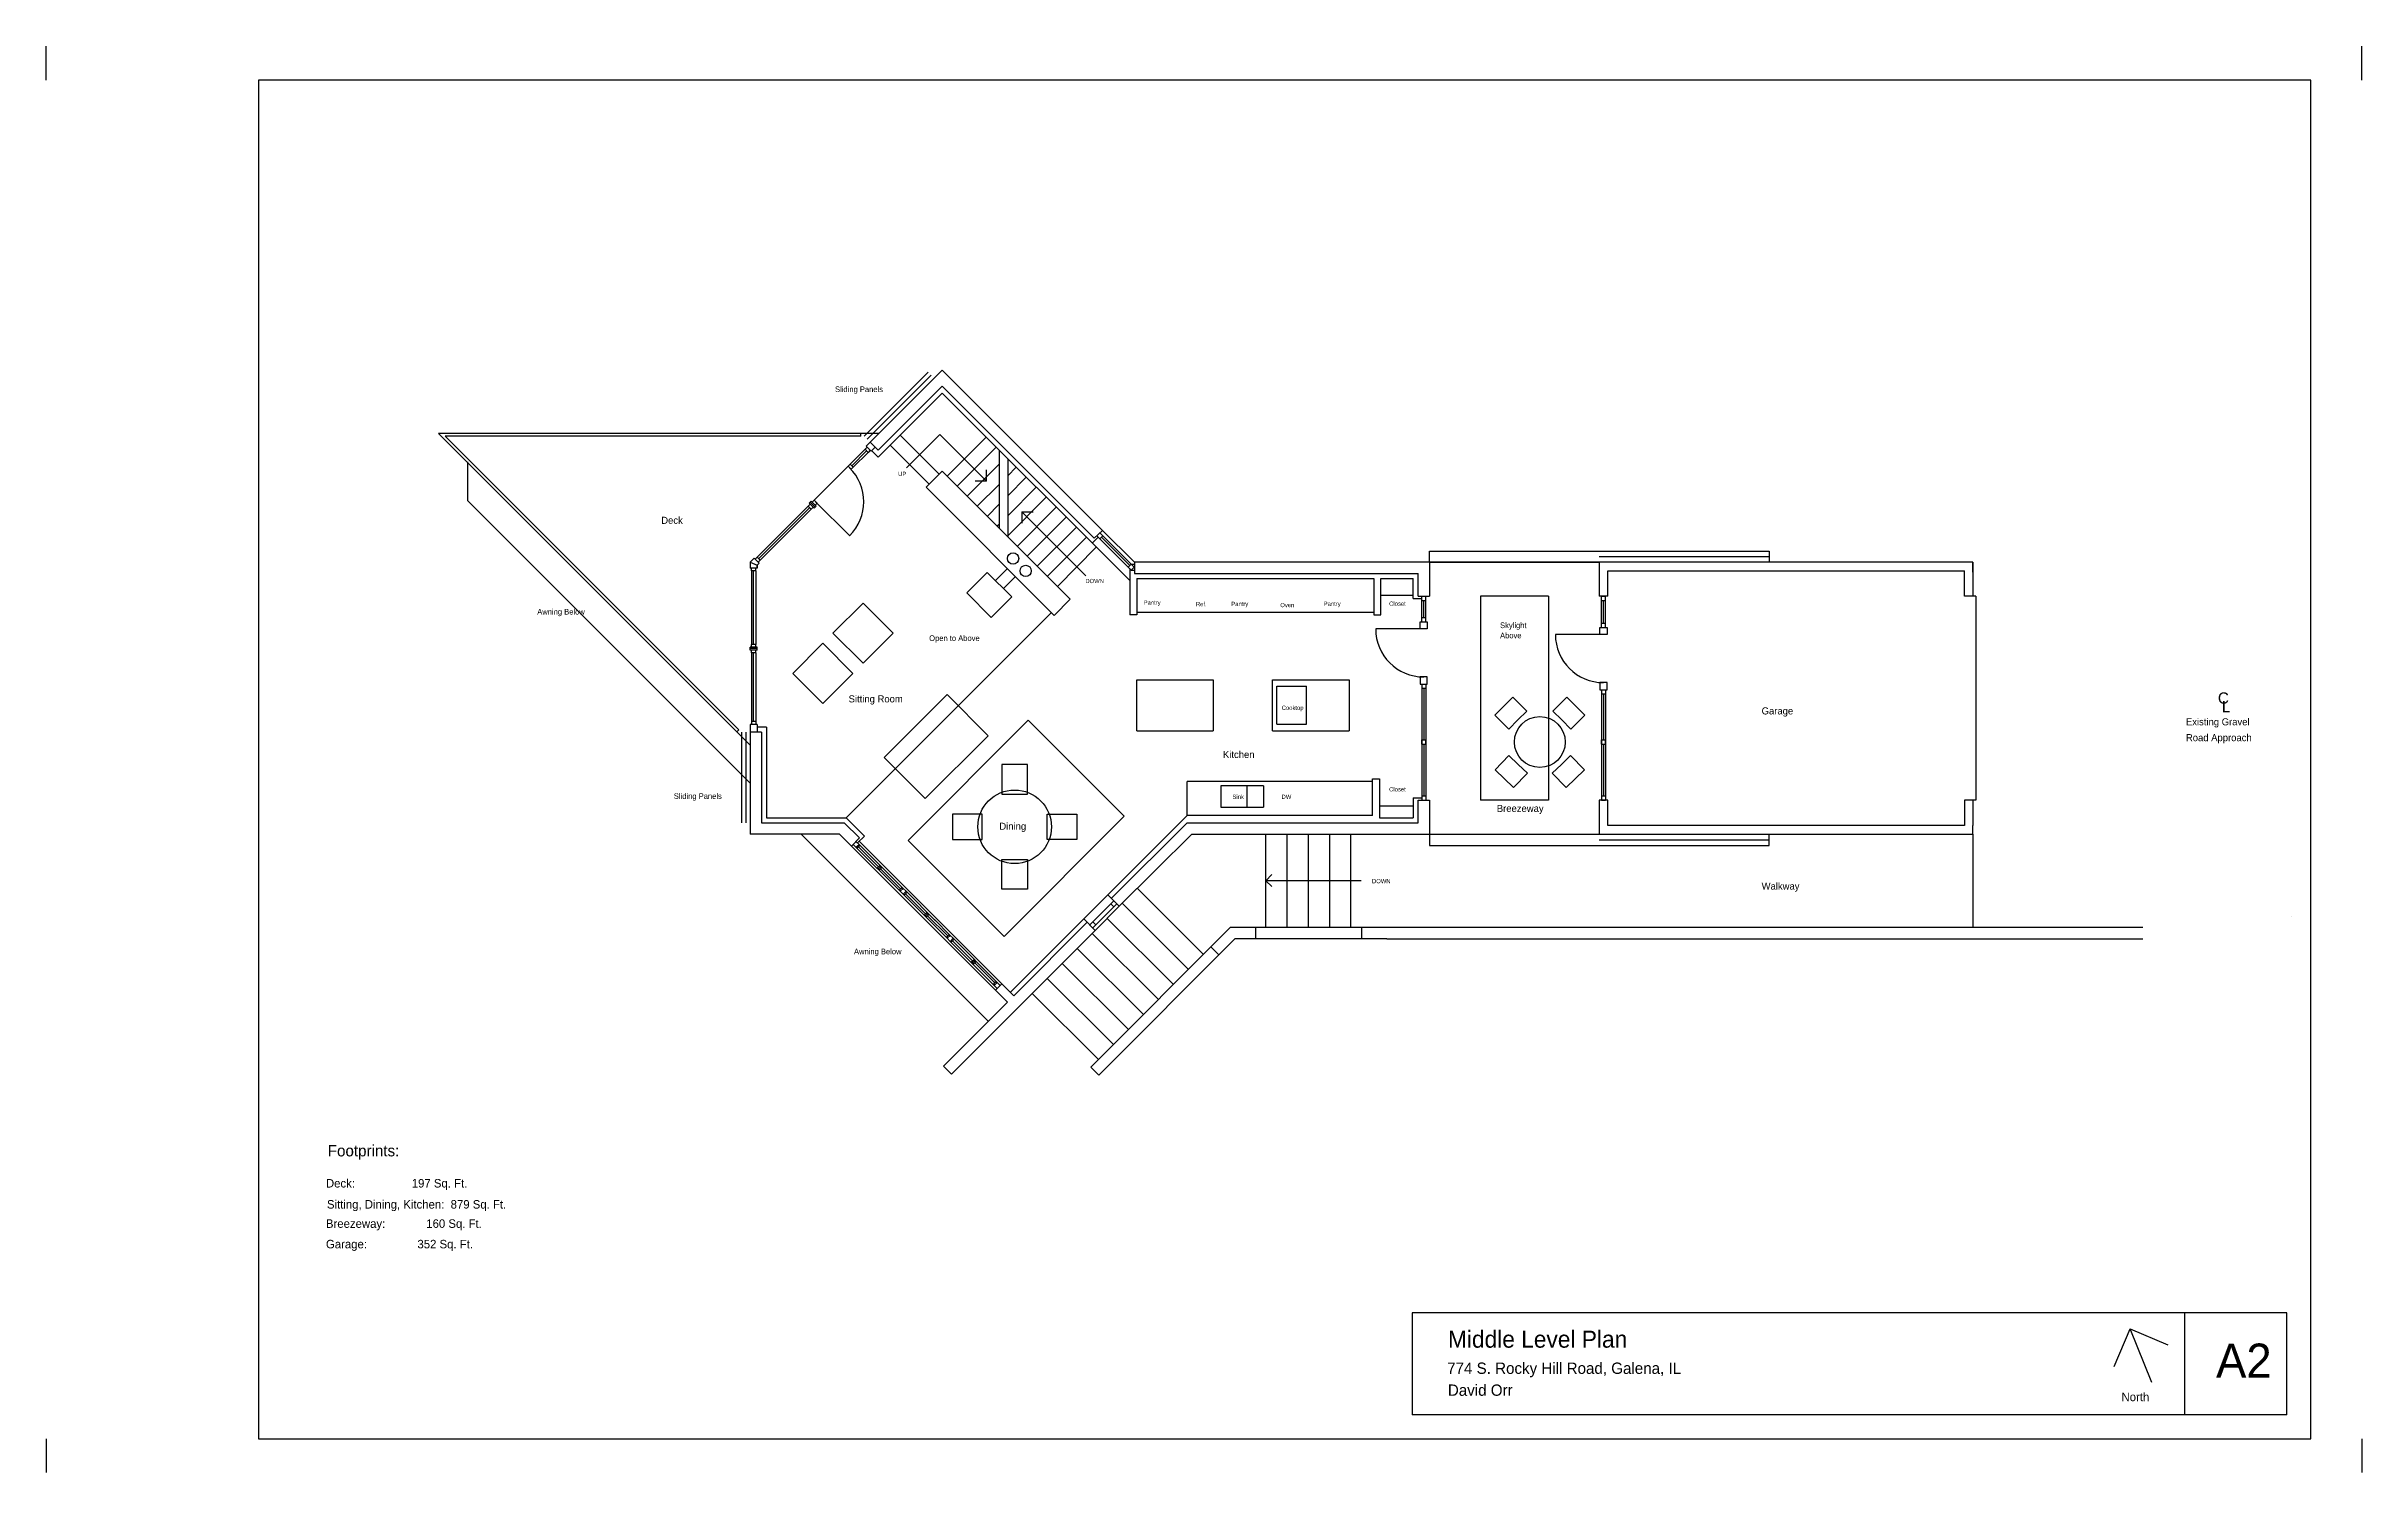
# Model space of a CAD drawing. Header units: inches. Extents: x -9330 to -4037, y -1744 to 4421.
# Drawn here: x -5673 to -4037, y -465 to 543 of the extents above; entities that cross this region are included whole.
import ezdxf

# ---------------------------------------------------------------- set-up
doc = ezdxf.new("R2010")
doc.units = ezdxf.units.IN
doc.header["$LTSCALE"] = 64
doc.header["$MEASUREMENT"] = 0
doc.linetypes.add('ACAD_ISO02W100', pattern=[15, 12, -3])
doc.layers.get('0').update_dxf_attribs({"color": 253})
for name, color, linetype in [('A-doors', 254, 'Continuous'), ('A-Elev-North', 7, 'Continuous'), ('A-Elev-South', 7, 'Continuous'), ('A-furniture', 33, 'Continuous'), ('A-glazing', 252, 'Continuous'), ('A-millwork', 252, 'Continuous'), ('A-soffit', 251, 'ACAD_ISO02W100'), ('A-stairs', 252, 'Continuous'), ('A-text', 254, 'Continuous'), ('A-walls', 7, 'Continuous'), ('border', 7, 'Continuous'), ('construction', 172, 'Continuous')]:
    doc.layers.add(name, color=color, linetype=linetype)

msp = doc.modelspace()

# ---------------------------------------------------------------- linework, layer by layer
for p, q in [((-4575.3, 178), (-4695.3, 178)), ((-4695.3, 178), (-4575.3, 178)), ((-4695.3, -14), (-4575.3, -14)), ((-4089.6, -352.4), (-4707.4, -352.4)), ((-4707.4, -352.4), (-4707.4, -424.4)), ((-4161.6, -424.4), (-4161.6, -352.4)), ((-4089.6, -424.4), (-4089.6, -352.4)), ((-4089.6, -424.4), (-4707.4, -424.4))]:
    msp.add_line(p, q)
at = {"layer": 'A-doors'}
for p, q in [((-5104.9, 196.8, 0), (-5129, 220.8, 0)), ((-4575.3, 182), (-4455.3, 182)), ((-4569.3, 154), (-4575.3, 154)), ((-4699.3, 131), (-4733.3, 131)), ((-4701.8, 131), (-4701.8, 136)), ((-4700.8, 139), (-4697.8, 139)), ((-4696.8, 131), (-4700.8, 131)), ((-4696.8, 136), (-4696.8, 131)), ((-4574.8, 127), (-4574.8, 132)), ((-4573.8, 135), (-4570.8, 135)), ((-4569.8, 132), (-4569.8, 127)), ((-4572.3, 127), (-4606.3, 127)), ((-4572.3, 127), (-4606.3, 127)), ((-4569.8, 127), (-4573.8, 127)), ((-4696.8, 97), (-4701.8, 97)), ((-4701.8, 97), (-4701.8, 92)), ((-4700.8, 89), (-4697.8, 89)), ((-4696.8, 92), (-4696.8, 97)), ((-4569.8, 93), (-4574.8, 93)), ((-4574.8, 93), (-4574.8, 88)), ((-4573.8, 85), (-4570.8, 85)), ((-4569.8, 88), (-4569.8, 93)), ((-4569.3, 10), (-4575.3, 10)), ((-4575.3, -18), (-4455.3, -18))]:
    msp.add_line(p, q, dxfattribs=at)
for centre, start, end in [((-5129, 220.8, 0), 315, 45), ((-4699.3, 131), 180, 270), ((-4572.3, 127), 180, 270)]:
    msp.add_arc(centre, 34, start, end, dxfattribs=at)
at = {"layer": 'A-Elev-North', "color": 7}
for p, q in [((-5067.2, -56.6, -1448.3), (-5069.3, -54.5, -1448.3)), ((-5065.1, -54.5, -5000.1), (-5067.2, -52.4, -5000.1)), ((-5036.1, -87.7, -4122.9), (-5034, -89.9, -4122.9)), ((-5034, -85.6, -4122.9), (-5031.9, -87.7, -4122.9))]:
    msp.add_line(p, q, dxfattribs=at)
at = {"layer": 'A-Elev-South', "color": 252}
for p, q in [((-4912.3, -63), (-4865.6, -109.7)), ((-4901.7, -52.4), (-4855, -99.1)), ((-4922.9, -73.6), (-4876.2, -120.3)), ((-4944.1, -94.8), (-4897.4, -141.5)), ((-4933.5, -84.2), (-4886.8, -130.9)), ((-4954.8, -105.4), (-4908, -152.1)), ((-4976, -126.6), (-4929.2, -173.4)), ((-4965.4, -116), (-4918.6, -162.8))]:
    msp.add_line(p, q, dxfattribs=at)
at = {"layer": 'A-Elev-South', "color": 253}
for p, q in [((-4836, -80), (-4934.5, -178.7)), ((-4191.3, -80), (-4836, -80)), ((-4832.7, -88), (-4928.8, -184.4)), ((-4725.3, -88), (-4832.7, -88)), ((-4934.5, -178.7), (-4928.8, -184.4))]:
    msp.add_line(p, q, dxfattribs=at)
at = {"layer": 'A-Elev-South', "color": 7}
msp.add_line((-5033, -183.7), (-4931.4, -82.1), dxfattribs=at)
at = {"layer": 'A-furniture', "elevation": 0}
for points in [[(-5095.5, 106.7), (-5074.3, 127.9), (-5095.5, 149.1), (-5116.8, 127.9), (-5095.5, 106.7)], [(-5102.7, 99.5), (-5123.9, 78.3), (-5145.1, 99.5), (-5123.9, 120.8), (-5102.7, 99.5)], [(-5080.5, 40), (-5036, 84.5), (-5007, 55.5), (-5051.5, 11), (-5080.5, 40)]]:
    msp.add_lwpolyline(points, dxfattribs=at)
at = {"layer": 'A-furniture'}
for points in [[(-4632.9, 66.6), (-4639.2, 60.2), (-4649.1, 70.1), (-4636.4, 82.8), (-4626.5, 72.9), (-4632.9, 66.6)], [(-4601.8, 66.6), (-4595.4, 60.2), (-4585.5, 70.1), (-4598.2, 82.8), (-4608.1, 72.9), (-4601.8, 66.6)], [(-4979.4, 14.1), (-4979.4, 35.1), (-4997.4, 35.1), (-4997.4, 14.1), (-4979.4, 14.1)], [(-4632.6, 35.2), (-4639.1, 41.4), (-4648.8, 31.4), (-4635.9, 18.9), (-4626.1, 28.9), (-4632.6, 35.2)], [(-4602, 35.2), (-4595.6, 41.4), (-4585.8, 31.4), (-4598.8, 18.9), (-4608.5, 28.9), (-4602, 35.2)], [(-5011.4, 0.1), (-5032.4, 0.1), (-5032.4, -17.9), (-5011.4, -17.9), (-5011.4, 0.1)], [(-4965.4, 0.1), (-4944.4, 0.1), (-4944.4, -17.9), (-4965.4, -17.9), (-4965.4, 0.1)], [(-4979.4, -31.9), (-4979.4, -52.9), (-4997.4, -52.9), (-4997.4, -31.9), (-4979.4, -31.9)]]:
    msp.add_lwpolyline(points, dxfattribs=at)
msp.add_lwpolyline([(-5063.7, -18.5), (-4995.8, -86.4), (-4910.9, -1.5), (-4978.8, 66.4)], close=True, dxfattribs=at)
for centre, radius in [((-4617.3, 51), 18), ((-4988.4, -8.9), 26)]:
    msp.add_circle(centre, radius, dxfattribs=at)
at = {"layer": 'A-glazing', "color": 7}
for p, q in [((-5104.6, 247.3, 74.5), (-5106, 245.9, 74.5)), ((-5103.9, 243.8, 74.5), (-5106, 245.9, 74.5)), ((-5102.5, 245.2, 74.5), (-5104.6, 247.3, 74.5)), ((-5093, 256.8, 91.8), (-5103.5, 246.3, 199)), ((-5092.6, 259.3, 0.6), (-5094.1, 257.9, 0.6)), ((-5091.9, 255.7, 0), (-5094.1, 257.9, 0)), ((-5090.5, 257.2, 0.6), (-5091.9, 255.7, 0.6)), ((-5102.5, 245.2, 0), (-5103.9, 243.8, 0)), ((-5132.9, 219, 190.6), (-5134.3, 217.6, 190.6)), ((-5132.2, 215.5, 95.3), (-5134.3, 217.6, 95.3)), ((-5130.8, 216.9, 190.6), (-5132.2, 215.5, 190.6)), ((-5130, 221.9, 0), (-5131.5, 220.5, 0)), ((-5127.9, 219.8, 0), (-5130, 221.9, 0)), ((-5127.9, 219.8, 0), (-5129.3, 218.3, 0)), ((-5112.2, -14, 0), (-5103.7, -22.5, 0)), ((-5108.9, -6, 0), (-5098.1, -16.8, 0)), ((-5107.4, -2.5, 0), (-5094.5, -15.4, 0)), ((-5099.4, -20.2, -1101.2), (-5094.5, -15.4, -1101.2)), ((-5103.7, -22.5, 0), (-5098.1, -16.8, 0)), ((-5069.3, -54.5, -5000.1), (-5067.2, -52.4, -5000.1)), ((-5067.2, -56.6, -5000.1), (-5065.1, -54.5, -5000.1)), ((-5034, -89.9, -3551.8), (-5031.9, -87.7, -3551.8)), ((-5002.9, -121, 0), (-5000.7, -118.9, 0)), ((-5002.9, -121, 0), (-5000.7, -123.1, 0)), ((-4993.4, -132.8, 0), (-5002, -124.3, 0)), ((-5001.9, -124.3, 0), (-4997.4, -119.8, 0)), ((-5000.7, -118.9, 0), (-4998.6, -121, -41.4)), ((-4988.9, -128.3, 0), (-4997.5, -119.8, 0))]:
    msp.add_line(p, q, dxfattribs=at)
at = {"layer": 'A-glazing'}
for p, q in [((-5104.6, 247.3, 111.7), (-5094.1, 257.9, 0.6)), ((-5102.5, 245.2, 111.7), (-5091.9, 255.7, 0.6)), ((-4928.2, 198.9), (-4903.9, 174.6)), ((-4928.2, 194.6), (-4926.1, 196.8)), ((-4926.4, 200.6), (-4903.8, 178)), ((-4927.1, 195.7), (-4907.1, 175.7)), ((-4908.2, 174.6), (-4906, 176.7)), ((-4906.1, 172.5), (-4903.8, 174.7)), ((-4906.1, 172.5), (-4903.8, 172.5)), ((-4906, 176.7), (-4903.8, 176.7)), ((-4699.3, 139), (-4699.3, 151)), ((-4572.3, 135), (-4572.3, 151)), ((-4699.3, 89), (-4699.3, 52.5)), ((-4572.3, 85), (-4572.3, 52.5)), ((-4699.3, 49.5), (-4699.3, 13)), ((-4572.3, 49.5), (-4572.3, 13)), ((-5001.9, -124.3, 0), (-5103.7, -22.5, -4478.5)), ((-5069.3, -54.5, -1448.3), (-5100.5, -23.4, -1682.5)), ((-5098.7, -23, -5234.3), (-5084.6, -37.2, -5234.3)), ((-5067.2, -52.4, -1003.3), (-5098.3, -21.3, -1659.5)), ((-4997.5, -119.8, 0), (-5098.2, -19.1, -4431.9)), ((-5083.1, -38.6, -2376.3), (-5069, -52.7, -2376.3)), ((-5036.1, -87.7, -4122.9), (-5067.2, -56.6, -128.5)), ((-5065.4, -56.3, -3680.3), (-5051.3, -70.4, -3680.3)), ((-5044.2, -75.4, -4425.4), (-5065.1, -54.5, -1118.1)), ((-4939.6, -74), (-4922.6, -57)), ((-4935.3, -78.2), (-4918.3, -61.2)), ((-4931.4, -82.1), (-4914.5, -65.1)), ((-4918.3, -65.5), (-4920.5, -63.3)), ((-5049.9, -71.8, -822.3), (-5035.7, -85.9, -822.3)), ((-5034, -85.6, -4122.9), (-5045.1, -74.5, -3628.9)), ((-4931.1, -78.2), (-4933.2, -76.1)), ((-5002.9, -121, 0), (-5034, -89.9, 0)), ((-5032.2, -89.5, -2232), (-5018.1, -103.6, -2232)), ((-5000.7, -118.9, 0), (-5031.9, -87.7, 0)), ((-5016.6, -105, 626), (-5002.5, -119.2, 626))]:
    msp.add_line(p, q, dxfattribs=at)
at = {"layer": 'A-glazing', "color": 253}
for p, q in [((-4930.3, 196.8), (-4906.1, 172.5)), ((-4933.2, -80.3), (-4916.2, -63.3))]:
    msp.add_line(p, q, dxfattribs=at)
at = {"layer": 'A-glazing', "color": 252}
for p, q in [((-4700.8, 139), (-4700.8, 151)), ((-4697.8, 139), (-4697.8, 151)), ((-4573.8, 135), (-4573.8, 151)), ((-4570.8, 135), (-4570.8, 151)), ((-4700.8, 89), (-4700.8, 13)), ((-4697.8, 89), (-4697.8, 13)), ((-4573.8, 85), (-4573.8, 13)), ((-4570.8, 85), (-4570.8, 13))]:
    msp.add_line(p, q, dxfattribs=at)
at = {"layer": 'A-glazing', "color": 254}
for p, q in [((-5100.5, -23.4, -1429), (-5098.3, -21.3, -1429)), ((-5099.4, -23.8, -8256.3), (-5098, -22.4, -8256.3)), ((-5085.3, -37.9, -5234.3), (-5083.8, -36.5, -5234.3)), ((-5084.6, -38.6, -5398.2), (-5083.1, -37.2, -5398.2)), ((-5083.8, -39.3, -5562.1), (-5082.4, -37.9, -5562.1)), ((-5069.7, -53.4, -2376.3), (-5068.3, -52, -2376.3)), ((-5066.2, -57, -6702.3), (-5064.7, -55.6, -6702.3)), ((-5052, -71.1, -3680.3), (-5050.6, -69.7, -3680.3)), ((-5051.3, -71.8, -3844.2), (-5049.9, -70.4, -3844.2)), ((-5050.6, -72.5, -4008.1), (-5049.2, -71.1, -4008.1)), ((-5036.4, -86.7, -822.3), (-5035, -85.2, -822.3)), ((-5036.1, -87.7, -4122.9), (-5034, -85.6, -4122.9)), ((-5034, -89.9, -4122.9), (-5031.9, -87.7, -4122.9)), ((-5032.9, -90.2, -5254), (-5031.5, -88.8, -5254)), ((-5018.8, -104.3, -2232), (-5017.3, -102.9, -2232)), ((-5018.1, -105, -2395.9), (-5016.6, -103.6, -2395.9)), ((-5017.3, -105.7, -2559.9), (-5015.9, -104.3, -2559.9)), ((-5003.2, -119.9, 626), (-5001.8, -118.5, 626))]:
    msp.add_line(p, q, dxfattribs=at)
at = {"layer": 'A-millwork'}
for p, q in [((-4993.4, 173.6), (-5001.9, 165.1)), ((-4987.8, 167.9), (-4996.2, 159.5)), ((-4706.8, 154.5), (-4729.6, 154.5)), ((-4734.6, 142.5), (-4902.1, 142.5)), ((-4902.1, 95), (-4848.1, 95)), ((-4902.1, 59), (-4902.1, 95)), ((-4848.1, 95), (-4848.1, 59)), ((-4806.1, 59), (-4806.1, 95)), ((-4806.1, 95), (-4752.1, 95)), ((-4803.1, 63.7), (-4803.1, 90.4)), ((-4803.1, 90.4), (-4782.1, 90.4)), ((-4782.1, 63.7), (-4782.1, 90.4)), ((-4752.1, 95), (-4752.1, 59)), ((-4902.1, 59), (-4848.1, 59)), ((-4806.1, 59), (-4752.1, 59)), ((-4803.1, 63.7), (-4782.1, 63.7)), ((-4735.6, 23), (-4866.6, 23)), ((-4866.6, -1), (-4866.6, 23)), ((-4812.6, 20), (-4842.6, 20)), ((-4842.6, 20), (-4842.6, 5)), ((-4824.1, 5), (-4824.1, 20)), ((-4812.6, 20), (-4812.6, 5)), ((-4842.6, 5), (-4812.6, 5)), ((-4730.6, 6), (-4706.8, 6))]:
    msp.add_line(p, q, dxfattribs=at)
at = {"layer": 'A-soffit', "color": 253}
for p, q in [((-4695.3, 186), (-4455.3, 186)), ((-4695.3, 178), (-4695.3, 186)), ((-4455.3, 186), (-4455.3, 178)), ((-4309.3, 154), (-4309.3, 10)), ((-4695.3, -14), (-4695.3, -22)), ((-4455.3, -22), (-4455.3, -14)), ((-4695.3, -22), (-4455.3, -22))]:
    msp.add_line(p, q, dxfattribs=at)
at = {"layer": 'A-soffit'}
for p, q in [((-4659.3, 154), (-4659.3, 10)), ((-4611.3, 154), (-4659.3, 154)), ((-4611.3, 154), (-4611.3, 10)), ((-4962.4, 142.6, 0), (-5107.4, -2.5, 0)), ((-4611.3, 10), (-4659.3, 10))]:
    msp.add_line(p, q, dxfattribs=at)
at = {"layer": 'A-stairs'}
for p, q in [((-5069.3, 267.8), (-5041.7, 240.2)), ((-5064.7, 244.8), (-5041.2, 268.3)), ((-5041.2, 268.3), (-5008.3, 235.4)), ((-5008.4, 266.4), (-5036, 238.8)), ((-5008.4, 266.4), (-5036, 238.8)), ((-5076.3, 260.7), (-5048.8, 233.2)), ((-5001.4, 259.3), (-5029, 231.8)), ((-5001.4, 259.3), (-5029, 231.8)), ((-4999.3, 247.3), (-5021.9, 224.7)), ((-4999.3, 247.3), (-5021.9, 224.7)), ((-4999.3, 257.3), (-4999.3, 202.1)), ((-4993.2, 251.2), (-4993.2, 196)), ((-5008.3, 235.4), (-5016.3, 235.4)), ((-4999.3, 233.1), (-5014.8, 217.6)), ((-5008.3, 235.4), (-5008.3, 243.4)), ((-4987.2, 245.2), (-4993.2, 239.2)), ((-4980.2, 238.1), (-4993.2, 225.1)), ((-4973.1, 231.1), (-4993.2, 210.9)), ((-4999.3, 219), (-5007.7, 210.5)), ((-4966, 224), (-4993.2, 196.8)), ((-4959, 216.9), (-4986.5, 189.3)), ((-4938.1, 168.5), (-4983.3, 213.7)), ((-4983.3, 213.7), (-4983.3, 205.7)), ((-4983.3, 213.7), (-4975.3, 213.7)), ((-4999.3, 204.8), (-5000.7, 203.5)), ((-4951.9, 209.8), (-4979.5, 182.3)), ((-4944.8, 202.8), (-4972.4, 175.2)), ((-4937.7, 195.7), (-4965.3, 168.1)), ((-4930.7, 188.6), (-4958.2, 161))]:
    msp.add_line(p, q, dxfattribs=at)
at = {"layer": 'A-text'}
for p, q in [((-4810.8, -47, 0), (-4806.6, -42.7, 0)), ((-4743.5, -47, 0), (-4810.8, -47, 0)), ((-4810.8, -47, 0), (-4806.6, -51.2, 0))]:
    msp.add_line(p, q, dxfattribs=at)
at = {"layer": 'A-walls'}
for p, q in [((-5094.7, 267.1, 3), (-5049.5, 312.4, 3)), ((-5039.6, 313.8), (-5090.5, 262.9)), ((-5039.6, 313.8), (-4926.4, 200.6)), ((-5092.6, 265, 3), (-5047.3, 310.2, 3)), ((-5039.6, 302.5), (-5084.8, 257.2)), ((-5039.6, 297.5), (-5084.8, 252.3)), ((-5039.6, 302.5), (-4932.1, 195)), ((-5039.6, 297.5), (-4907.1, 165.1)), ((-5093.4, 260, 0), (-5090.5, 262.9)), ((-5090.5, 262.9), (-5084.8, 257.2)), ((-5089.8, 256.5), (-5093.4, 260, 0)), ((-5089.8, 256.5, 0), (-5086.9, 259.3)), ((-5089.4, 256.9, 0), (-5084.8, 252.3, 0)), ((-5039.6, 242.4), (-5050.9, 231.1)), ((-4960.4, 140.5), (-5050.9, 231.1)), ((-5039.6, 242.4), (-4949.1, 151.9)), ((-5133.3, 216.5, 190.6), (-5169.3, 180.5, 95.3)), ((-5132.2, 221.2, 95.3), (-5133.6, 219.7, 95.3)), ((-5130.1, 216.2, 95.3), (-5133.6, 219.7, 95.3)), ((-5128.6, 217.6, 0), (-5132.2, 221.2, 0)), ((-5128.6, 217.6, 95.3), (-5130.1, 216.2, 95.3)), ((-4926.4, 200.6), (-4932.1, 195)), ((-5172.4, 180.9), (-5175.3, 178)), ((-5168.9, 177.4, 0), (-5172.4, 180.9)), ((-5170.3, 181.6, 0), (-5171.7, 180.2, 0)), ((-5168.2, 179.5, 0), (-5170.3, 181.6, 0)), ((-4929.3, 195.7), (-4933.5, 191.5)), ((-5175.3, 178), (-5175.3, 173.9)), ((-5170.3, 173.9, 0), (-5175.3, 173.9)), ((-5170.3, 173.9, 0), (-5175.3, 173.9)), ((-5174.3, 171.9, 0), (-5174.3, 173.9, 0)), ((-5174.3, 171.9, 0), (-5174.3, 173.9, 0)), ((-5171.3, 171.9, 0), (-5174.3, 171.9, 0)), ((-5171.3, 171.9, 0), (-5174.3, 171.9, 0)), ((-5172.8, 120, 190.6), (-5172.8, 171.9, 95.3)), ((-5171.3, 171.9, 0), (-5171.3, 173.9, 0)), ((-5171.3, 171.9, 0), (-5171.3, 173.9, 0)), ((-5168.9, 177.4, 0), (-5170.3, 175.9, 0)), ((-5170.3, 175.9, -95.3), (-5170.3, 173.9, 58.1)), ((-5170.3, 173.9, 0), (-5170.3, 175.9, 0)), ((-5168.2, 179.5, 0), (-5169.6, 178.1, 0)), ((-4907.1, 173.6), (-4907.1, 141)), ((-4695.3, 178), (-4903.8, 178)), ((-4903.8, 178), (-4903.8, 170)), ((-4903.8, 170), (-4729.6, 170)), ((-4902.1, 166.5), (-4902.1, 141)), ((-4902.1, 166.5), (-4734.6, 166.5)), ((-4734.6, 166.5), (-4734.6, 141)), ((-4729.6, 170), (-4703.3, 170)), ((-4729.6, 141), (-4729.6, 166.5)), ((-4729.6, 166.5), (-4706.8, 166.5)), ((-4706.8, 152.5), (-4706.8, 166.5)), ((-4703.3, 157), (-4703.3, 170)), ((-4695.3, 178), (-4695.3, 154)), ((-4575.3, 178), (-4575.3, 154)), ((-4311.3, 178), (-4575.3, 178)), ((-4569.3, 154), (-4569.3, 172)), ((-4569.3, 172), (-4317.3, 172)), ((-4317.3, 154), (-4317.3, 172)), ((-4311.3, 178), (-4311.3, 171)), ((-4311.3, 171), (-4311.3, 178)), ((-4311.3, 171), (-4311.3, 154)), ((-4949.1, 151.9), (-4960.4, 140.5)), ((-4706.8, 152.5), (-4700.8, 152.5)), ((-4703.3, 154), (-4703.3, 157)), ((-4703.3, 154), (-4695.3, 154)), ((-4700.8, 151), (-4700.8, 154)), ((-4700.8, 151), (-4697.8, 151)), ((-4697.8, 151), (-4697.8, 154)), ((-4573.8, 154), (-4570.8, 154)), ((-4573.8, 151), (-4573.8, 154)), ((-4573.8, 151), (-4570.8, 151)), ((-4570.8, 151), (-4570.8, 154)), ((-4309.3, 154), (-4317.3, 154)), ((-4902.1, 141), (-4907.1, 141)), ((-4734.6, 141), (-4729.6, 141)), ((-4701.8, 136), (-4696.8, 136)), ((-4700.8, 136), (-4700.8, 139)), ((-4697.8, 136), (-4697.8, 139)), ((-4574.8, 132), (-4569.8, 132)), ((-4573.8, 132), (-4573.8, 135)), ((-4570.8, 132), (-4570.8, 135)), ((-5175.3, 116, 95.3), (-5175.3, 118, 95.3)), ((-5170.3, 118, 95.3), (-5175.3, 118, 95.3)), ((-5170.3, 116, 95.3), (-5175.3, 116, 95.3)), ((-5174.3, 118, 190.6), (-5174.3, 120, 190.6)), ((-5171.3, 120, 95.3), (-5174.3, 120, 95.3)), ((-5174.3, 114, 190.6), (-5174.3, 116, 190.6)), ((-5171.3, 118, 190.6), (-5171.3, 120, 190.6)), ((-5171.3, 114, 190.6), (-5171.3, 116, 190.6)), ((-5170.3, 116, 95.3), (-5170.3, 118, 95.3)), ((-5171.3, 114, 95.3), (-5174.3, 114, 95.3)), ((-5172.8, 65.9, 95.3), (-5172.8, 114, 190.6)), ((-4701.8, 92), (-4696.8, 92)), ((-4700.8, 92), (-4700.8, 89)), ((-4697.8, 92), (-4697.8, 89)), ((-4574.8, 88), (-4569.8, 88)), ((-4573.8, 88), (-4573.8, 85)), ((-4570.8, 88), (-4570.8, 85)), ((-5171.3, 65.5, 0), (-5174.3, 65.5, 0)), ((-5174.3, 65.5, 0), (-5174.3, 63.5, 0)), ((-5171.3, 65.5, 0), (-5171.3, 63.5, 0)), ((-5183.2, 59.6), (-5184.6, 58.2)), ((-5181.3, 58, 3), (-5181.3, -6, 3)), ((-5178.3, 58, 3), (-5178.3, -6, 3)), ((-5170.3, 63.5, 0), (-5175.3, 63.5)), ((-5175.3, 63.5), (-5175.3, -14)), ((-5175.3, 63), (-5175.3, 58)), ((-5167.3, 58, 8678.9), (-5175.3, 58, 8678.9)), ((-5175.3, 58), (-5175.3, 58, 3)), ((-5170.3, 63.5, 8525.5), (-5170.3, 61.5, 8678.9)), ((-5170.3, 61.5, 8678.9), (-5170.3, 58, 8678.9)), ((-5163.8, 61.5, 8678.9), (-5170.3, 61.5, 8678.9)), ((-5167.3, 58, 8678.9), (-5167.3, -6)), ((-5163.8, 61.5, 8678.9), (-5163.8, -2.5)), ((-4700.8, 49.5), (-4700.8, 52.5)), ((-4700.8, 52.5), (-4697.8, 52.5)), ((-4700.8, 49.5), (-4697.8, 49.5)), ((-4697.8, 49.5), (-4697.8, 52.5)), ((-4573.8, 52.5), (-4570.8, 52.5)), ((-4573.8, 49.5), (-4573.8, 52.5)), ((-4573.8, 49.5), (-4570.8, 49.5)), ((-4570.8, 49.5), (-4570.8, 52.5)), ((-4735.6, -1), (-4735.6, 25)), ((-4735.6, 25), (-4730.6, 25)), ((-4730.6, 25), (-4730.6, -2.5)), ((-4706.8, 11.5), (-4706.8, -2.5)), ((-4706.8, 11.5), (-4700.8, 11.5)), ((-4703.3, -6), (-4703.3, 10)), ((-4703.3, 10), (-4695.3, 10)), ((-4700.8, 13), (-4697.8, 13)), ((-4700.8, 13), (-4700.8, 10)), ((-4697.8, 13), (-4697.8, 10)), ((-4695.3, 10), (-4695.3, -14)), ((-4575.3, 10), (-4575.3, -14)), ((-4573.8, 13), (-4573.8, 10)), ((-4573.8, 13), (-4570.8, 13)), ((-4573.8, 10), (-4570.8, 10)), ((-4570.8, 13), (-4570.8, 10)), ((-4569.3, -8), (-4569.3, 10)), ((-4317.3, 10), (-4317.3, -8)), ((-4309.3, 10), (-4317.3, 10)), ((-4311.3, 10), (-4311.3, -8)), ((-5112.2, -14), (-5175.3, -14)), ((-4922.6, -57), (-4866.6, -1)), ((-4920.1, -59.5), (-4866.6, -6)), ((-4863.3, -14), (-4914.5, -65.1)), ((-4735.6, -1), (-4866.6, -1)), ((-4866.6, -6), (-4703.3, -6)), ((-4863.3, -14), (-4695.3, -14)), ((-4730.6, -2.5), (-4706.8, -2.5)), ((-4575.3, -14), (-4311.3, -14)), ((-4317.3, -8), (-4569.3, -8)), ((-4311.3, -14), (-4311.3, -8)), ((-5102.6, -21.3, -1429), (-5100.5, -23.4, 4457.1)), ((-5100.5, -19.2, -1101.2), (-5098.3, -21.3, -1593)), ((-5100.1, -23.1, -6827.2), (-5099.4, -23.8, -6991.2)), ((-5098.7, -21.7, -6827.2), (-5098, -22.4, -6991.2)), ((-5085.3, -37.9, -3969.2), (-5084.6, -38.6, -4133.1)), ((-5084.6, -38.6, -4133.1), (-5083.8, -39.3, -4297)), ((-5083.8, -36.5, -3969.2), (-5083.1, -37.2, -4133.1)), ((-5083.1, -37.2, -4133.1), (-5082.4, -37.9, -4297)), ((-5069, -54.2, -947.3), (-5069.7, -53.4, -1111.2)), ((-5067.6, -52.7, -2212.4), (-5068.3, -52, -2376.3)), ((-5066.9, -56.3, -5273.2), (-5066.2, -57, -5437.2)), ((-5065.4, -54.9, -5273.2), (-5064.7, -55.6, -5437.2)), ((-4914.5, -65.1), (-4922.6, -57)), ((-5052, -71.1, -2415.2), (-5051.3, -71.8, -2579.1)), ((-5051.3, -71.8, -2579.1), (-5050.6, -72.5, -2743)), ((-5050.6, -69.7, -2415.2), (-5049.9, -70.4, -2579.1)), ((-5049.9, -70.4, -2579.1), (-5049.2, -71.1, -2743)), ((-4991.4, -125.8), (-4939.6, -74)), ((-4988.9, -128.3), (-4937.1, -76.4)), ((-4931.4, -82.1), (-4939.6, -74)), ((-4086, -72, 0), (-4086, -72, 0)), ((-5035.7, -87.4, 606.7), (-5036.4, -86.7, 442.8)), ((-5034.3, -85.9, -658.4), (-5035, -85.2, -822.3)), ((-5033.6, -89.5, -3825), (-5032.9, -90.2, -3988.9)), ((-5032.2, -88.1, -3825), (-5031.5, -88.8, -3988.9)), ((-5018.8, -104.3, -966.9), (-5018.1, -105, -1130.8)), ((-5018.1, -105, -1130.8), (-5017.3, -105.7, -1294.8)), ((-5017.3, -102.9, -966.9), (-5016.6, -103.6, -1130.8)), ((-5016.6, -103.6, -1130.8), (-5015.9, -104.3, -1294.8)), ((-5002.5, -120.6, 2055), (-5003.2, -119.9, 1891.1)), ((-5001.1, -119.2, 789.9), (-5001.8, -118.5, 626)), ((-5038.7, -178), (-4993.4, -132.8)), ((-5038.7, -178), (-5033, -183.7))]:
    msp.add_line(p, q, dxfattribs=at)
at = {"layer": 'A-walls', "color": 253}
for p, q in [((-5084.2, 269.1), (-5395.5, 269.1)), ((-5097.1, 267.1), (-5390.7, 267.1)), ((-5097.1, 267.1), (-5097.1, 269.1)), ((-5106, 245.9, 12.4), (-5130, 221.9, 0)), ((-5170.3, 181.6, 0), (-5134.3, 217.6, 95.3)), ((-5168.2, 179.5, 0), (-5132.2, 215.5, 95.3)), ((-5174.3, 171.9, 0), (-5174.3, 120, 95.3)), ((-5171.3, 171.9, 0), (-5171.3, 120, 95.3)), ((-5007.7, 170.9), (-5022.2, 156.4)), ((-4990.4, 153.6), (-5007.7, 170.9)), ((-5022.2, 156.4), (-5004.9, 139.1)), ((-4990.4, 153.6), (-5004.9, 139.1)), ((-5174.3, 114, 190.6), (-5174.3, 65.5, 95.3)), ((-5171.3, 114, 190.6), (-5171.3, 65.5, 95.3)), ((-4725.3, -88), (-4191.3, -88))]:
    msp.add_line(p, q, dxfattribs=at)
at = {"layer": 'A-walls', "color": 254}
for p, q in [((-5175.4, 49), (-5395.5, 269.1)), ((-5183.2, 59.6), (-5390.7, 267.1))]:
    msp.add_line(p, q, dxfattribs=at)
at = {"layer": 'A-walls', "color": 252}
for p, q in [((-5375.1, 248.9), (-5375.1, 221.8)), ((-5175.3, 22), (-5375.1, 221.8)), ((-5139.3, -14), (-5007, -146.3)), ((-4810.8, -80), (-4810.8, -14, 0)), ((-4795.8, -80), (-4795.8, -14, 0)), ((-4780.8, -80), (-4780.8, -14, 0)), ((-4765.8, -80), (-4765.8, -14, 0)), ((-4750.8, -80), (-4750.8, -14, 0)), ((-4818.3, -80), (-4818.3, -88)), ((-4743.3, -80), (-4743.3, -88)), ((-4849.7, -93.7), (-4844.1, -99.4))]:
    msp.add_line(p, q, dxfattribs=at)
at = {"layer": 'A-walls', "color": 7}
for p, q in [((-5167.3, -6, 0), (-5108.9, -6, 0)), ((-5163.8, -2.5, 0), (-5107.4, -2.5, 0))]:
    msp.add_line(p, q, dxfattribs=at)
at = {"layer": 'A-walls', "color": 251}
msp.add_line((-4311.3, -14), (-4311.3, -80), dxfattribs=at)
at = {"layer": 'A-walls'}
for centre in [(-4989.5, 180.7), (-4980.6, 171.9)]:
    msp.add_circle(centre, 4, dxfattribs=at)
at = {"layer": 'border'}
for p, q in [((-4211.4, -390.2), (-4200.2, -363.7)), ((-4211.4, -390.2), (-4200.2, -363.7)), ((-4184.9, -401.5), (-4200.2, -363.7)), ((-4200.2, -363.7), (-4173.7, -375)), ((-4184.9, -401.5), (-4200.2, -363.7)), ((-4200.2, -363.7), (-4173.7, -375))]:
    msp.add_line(p, q, dxfattribs=at)
msp.add_lwpolyline([(-5522.6, 518.7), (-5522.6, -441.3), (-4072.6, -441.3), (-4072.6, 518.7), (-5522.6, 518.7)], close=True, dxfattribs=at)
at = {"layer": 'construction'}
for p, q in [((-5672.6, 518.7), (-5672.6, 542.7)), ((-4036.6, 518.7), (-4036.6, 542.7)), ((-5132.9, 220.5, 95.3), (-5129.4, 216.9, 95.3)), ((-5175.3, 178), (-5170.3, 175.9, 0)), ((-5170.3, 117, 95.3), (-5175.3, 117, 95.3)), ((-5672.6, -441.3), (-5672.6, -465.3)), ((-4036.6, -441.3), (-4036.6, -465.3))]:
    msp.add_line(p, q, dxfattribs=at)
msp.add_circle((-5035, -88.8, -4122.9), 0.0332, dxfattribs=at)

# ---------------------------------------------------------------- texts
at = {"layer": 'A-text', "color": 7}
for s, height, p in [('Sliding Panels', 4, (-5115.3, 298.3, 74.5)), ('Deck', 5, (-5238.1, 205.2, 0)), ('Pantry', 3, (-4897.2, 148)), ('Ref.', 3, (-4860.3, 147)), ('Pantry', 3, (-4835.3, 147.1)), ('Oven', 3, (-4800.7, 146.3)), ('Pantry', 3, (-4770, 147.2)), ('Closet', 3, (-4723.8, 147.3)), ('Skylight', 4, (-4645.4, 131.5)), ('Open to Above', 4, (-5048.8, 122.4)), ('Above', 4, (-4645.4, 124.3)), ('Sitting Room', 5, (-5105.7, 79)), ('Cooktop', 3, (-4799.7, 73.7)), ('Garage', 5, (-4460.6, 70.5)), ('Kitchen', 5, (-4841.2, 39.7)), ('Closet', 3, (-4723.8, 16.1)), ('Sliding Panels', 4, (-5229.2, 10.8, 0)), ('Sink', 3, (-4834.5, 10.8)), ('DW', 3, (-4799.8, 10.8)), ('Breezeway', 5, (-4647.7, 1.6)), ('Dining', 5, (-4999.2, -11, 0)), ('Walkway', 5, (-4460.6, -53.3)), ('Awning Below', 4, (-5101.9, -99, 0))]:
    msp.add_text(s, height=height, dxfattribs=at).set_placement(p)
at = {"layer": 'A-text'}
for s, p in [('UP', (-5070.7, 239, 0)), ('DOWN', (-4938.4, 163.3)), ('DOWN', (-4735.9, -48.8))]:
    msp.add_text(s, height=3, dxfattribs=at).set_placement(p)
at = {"layer": 'A-text', "color": 253}
for s, height, p in [('Awning Below', 4, (-5325.7, 141.1, 0)), ('C', 8, (-4138.2, 78.1)), ('Existing Gravel', 5, (-4160.8, 62.8)), ('L', 8, (-4135.4, 72.1)), ('Road Approach', 5, (-4160.8, 51.6))]:
    msp.add_text(s, height=height, dxfattribs=at).set_placement(p)
at = {"layer": 'construction', "color": 7}
for s, height, p in [('Footprints:', 8, (-5473.7, -241.8, -15993.3)), ('Middle Level Plan', 12, (-4682.2, -377, -15993.3)), ('A2', 24, (-4139.5, -398.1, -15993.3)), ('774 S. Rocky Hill Road, Galena, IL', 8, (-4682.8, -395.5, -15993.3)), ('David Orr', 8, (-4682.3, -411, -15993.3)), ('North', 6, (-4206.3, -414.8, -15993.3))]:
    msp.add_text(s, height=height, dxfattribs=at).set_placement(p)
at = {"layer": 'construction', "color": 254}
for s, p in [('Deck:                  197 Sq. Ft.', (-5475, -263.8, -15993.3)), ('Sitting, Dining, Kitchen:  879 Sq. Ft.', (-5474.3, -278.7, -15993.3)), ('Breezeway:             160 Sq. Ft.', (-5475, -292.3, -15993.3)), ('Garage:                352 Sq. Ft.', (-5475, -306.8, -15993.3))]:
    msp.add_text(s, height=6, dxfattribs=at).set_placement(p)

doc.saveas('drawing.dxf')
